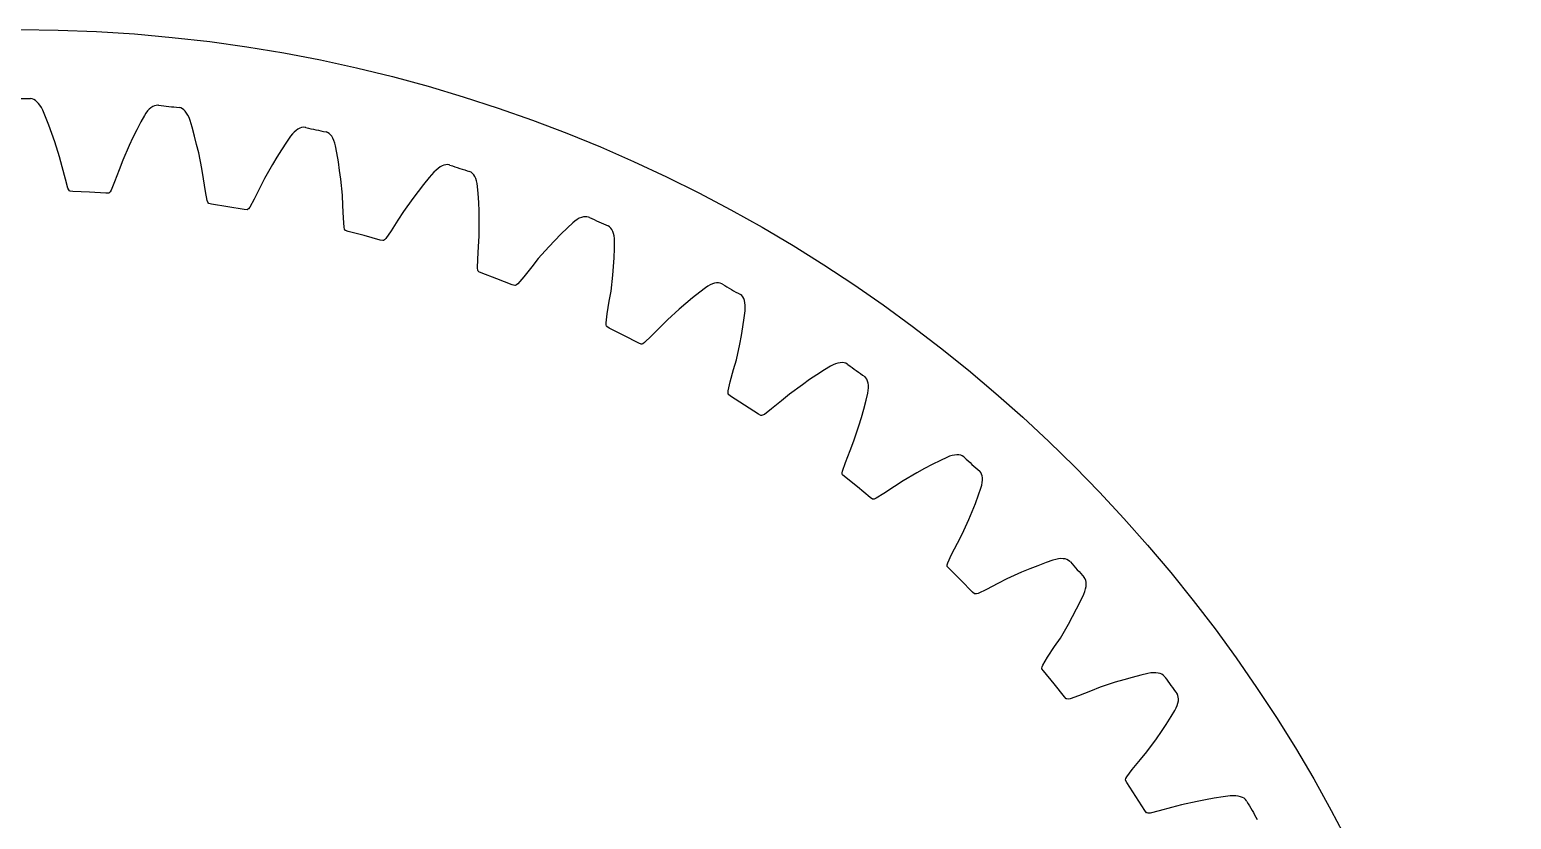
# Model space of a CAD drawing. Extents: x -32.5 to 32.5, y -32.5 to 32.5.
# Drawn here: x 0.22 to 32.5, y 15.3 to 32.5 of the extents above; entities that cross this region are included whole.
import ezdxf

# ---------------------------------------------------------------- set-up
doc = ezdxf.new("R2010")
doc.units = 0

msp = doc.modelspace()

# ---------------------------------------------------------------- linework, layer by layer
msp.add_circle((0, 0), 32.5)
msp.add_circle((0, 0), 32.5)
at = {"layer": 'layer0'}
for p, q in [((0.27, 30.993), (0.234, 30.999)), ((0.306, 30.979), (0.27, 30.993)), ((0.341, 30.958), (0.306, 30.979)), ((0.376, 30.93), (0.341, 30.958)), ((0.409, 30.894), (0.376, 30.93)), ((0.441, 30.852), (0.409, 30.894)), ((0.472, 30.802), (0.441, 30.852)), ((0.501, 30.744), (0.472, 30.802)), ((0.56, 30.602), (0.501, 30.744)), ((2.751, 30.682), (2.716, 30.628)), ((2.786, 30.729), (2.751, 30.682)), ((2.822, 30.768), (2.786, 30.729)), ((2.859, 30.8), (2.822, 30.768)), ((2.897, 30.824), (2.859, 30.8)), ((2.934, 30.841), (2.897, 30.824)), ((2.971, 30.851), (2.934, 30.841)), ((3.007, 30.853), (2.971, 30.851)), ((3.025, 30.852), (3.007, 30.853)), ((3.508, 30.795), (3.473, 30.804)), ((3.543, 30.777), (3.508, 30.795)), ((3.575, 30.753), (3.543, 30.777)), ((3.607, 30.721), (3.575, 30.753)), ((3.636, 30.682), (3.607, 30.721)), ((3.664, 30.637), (3.636, 30.682)), ((0.632, 30.416), (0.56, 30.602)), ((0.698, 30.24), (0.632, 30.416)), ((2.642, 30.493), (2.55, 30.315)), ((2.716, 30.628), (2.642, 30.493)), ((3.689, 30.584), (3.664, 30.637)), ((3.711, 30.524), (3.689, 30.584)), ((3.755, 30.376), (3.711, 30.524)), ((3.808, 30.183), (3.755, 30.376)), ((6.103, 30.353), (6.063, 30.332)), ((6.141, 30.366), (6.103, 30.353)), ((6.179, 30.372), (6.141, 30.366)), ((6.216, 30.37), (6.179, 30.372)), ((6.234, 30.367), (6.216, 30.37)), ((0.762, 30.059), (0.698, 30.24)), ((0.869, 29.727), (0.762, 30.059)), ((2.467, 30.147), (2.385, 29.974)), ((2.55, 30.315), (2.467, 30.147)), ((3.855, 30.001), (3.808, 30.183)), ((5.815, 30.05), (5.705, 29.883)), ((5.903, 30.177), (5.815, 30.05)), ((5.943, 30.227), (5.903, 30.177)), ((5.983, 30.269), (5.943, 30.227)), ((6.023, 30.304), (5.983, 30.269)), ((6.063, 30.332), (6.023, 30.304)), ((6.708, 30.259), (6.674, 30.273)), ((6.74, 30.239), (6.708, 30.259)), ((6.77, 30.211), (6.74, 30.239)), ((6.798, 30.176), (6.77, 30.211)), ((6.823, 30.134), (6.798, 30.176)), ((6.846, 30.086), (6.823, 30.134)), ((6.865, 30.03), (6.846, 30.086)), ((6.882, 29.969), (6.865, 30.03)), ((0.923, 29.509), (0.869, 29.727)), ((2.385, 29.974), (2.243, 29.655)), ((3.899, 29.815), (3.855, 30.001)), ((3.971, 29.474), (3.899, 29.815)), ((5.604, 29.724), (5.505, 29.56)), ((5.705, 29.883), (5.604, 29.724)), ((6.91, 29.817), (6.882, 29.969)), ((6.943, 29.62), (6.91, 29.817)), ((0.994, 29.241), (0.923, 29.509)), ((2.166, 29.443), (2.068, 29.184)), ((2.243, 29.655), (2.166, 29.443)), ((4.003, 29.25), (3.971, 29.474)), ((5.505, 29.56), (5.331, 29.258)), ((6.97, 29.434), (6.943, 29.62)), ((6.995, 29.244), (6.97, 29.434)), ((9.025, 29.394), (8.924, 29.277)), ((9.07, 29.44), (9.025, 29.394)), ((9.114, 29.478), (9.07, 29.44)), ((9.158, 29.509), (9.114, 29.478)), ((9.201, 29.532), (9.158, 29.509)), ((9.242, 29.549), (9.201, 29.532)), ((9.282, 29.558), (9.242, 29.549)), ((9.32, 29.559), (9.282, 29.558)), ((9.356, 29.554), (9.32, 29.559)), ((9.374, 29.549), (9.356, 29.554)), ((9.834, 29.392), (9.802, 29.409)), ((9.864, 29.368), (9.834, 29.392)), ((1.051, 29.049), (0.994, 29.241)), ((2.068, 29.184), (1.991, 29)), ((4.045, 28.976), (4.003, 29.25)), ((5.232, 29.056), (5.107, 28.808)), ((5.331, 29.258), (5.232, 29.056)), ((7.031, 28.897), (6.995, 29.244)), ((8.798, 29.123), (8.681, 28.975)), ((8.924, 29.277), (8.798, 29.123)), ((9.891, 29.338), (9.864, 29.368)), ((9.915, 29.3), (9.891, 29.338)), ((9.936, 29.256), (9.915, 29.3)), ((9.953, 29.205), (9.936, 29.256)), ((9.967, 29.148), (9.953, 29.205)), ((9.977, 29.085), (9.967, 29.148)), ((9.989, 28.931), (9.977, 29.085)), ((1.069, 29.011), (1.051, 29.049)), ((1.087, 28.99), (1.069, 29.011)), ((1.097, 28.983), (1.087, 28.99)), ((1.157, 28.976), (1.097, 28.983)), ((1.518, 28.96), (1.157, 28.976)), ((1.878, 28.938), (1.518, 28.96)), ((1.518, 28.96), (1.518, 28.96)), ((1.938, 28.939), (1.878, 28.938)), ((1.949, 28.945), (1.938, 28.939)), ((1.969, 28.964), (1.949, 28.945)), ((1.991, 29), (1.969, 28.964)), ((4.082, 28.78), (4.045, 28.976)), ((4.096, 28.74), (4.082, 28.78)), ((4.111, 28.717), (4.096, 28.74)), ((5.107, 28.808), (5.012, 28.633)), ((7.038, 28.672), (7.031, 28.897)), ((8.564, 28.823), (8.36, 28.541)), ((8.681, 28.975), (8.564, 28.823)), ((10.001, 28.732), (9.989, 28.931)), ((4.121, 28.709), (4.111, 28.717)), ((4.179, 28.696), (4.121, 28.709)), ((4.537, 28.643), (4.179, 28.696)), ((4.893, 28.583), (4.537, 28.643)), ((4.537, 28.643), (4.537, 28.643)), ((4.952, 28.578), (4.893, 28.583)), ((4.964, 28.582), (4.952, 28.578)), ((4.986, 28.599), (4.964, 28.582)), ((5.012, 28.633), (4.986, 28.599)), ((7.052, 28.395), (7.038, 28.672)), ((8.36, 28.541), (8.241, 28.35)), ((10.009, 28.544), (10.001, 28.732)), ((10.013, 28.352), (10.009, 28.544)), ((12.28, 28.421), (12.237, 28.409)), ((12.321, 28.425), (12.28, 28.421)), ((12.359, 28.423), (12.321, 28.425)), ((12.394, 28.414), (12.359, 28.423)), ((12.411, 28.407), (12.394, 28.414)), ((7.068, 28.196), (7.052, 28.395)), ((7.078, 28.155), (7.068, 28.196)), ((7.091, 28.13), (7.078, 28.155)), ((7.099, 28.121), (7.091, 28.13)), ((7.156, 28.102), (7.099, 28.121)), ((7.506, 28.012), (7.156, 28.102)), ((8.091, 28.116), (7.977, 27.952)), ((8.241, 28.35), (8.091, 28.116)), ((10.013, 28.004), (10.013, 28.352)), ((11.936, 28.184), (11.793, 28.044)), ((12.048, 28.29), (11.936, 28.184)), ((12.097, 28.331), (12.048, 28.29)), ((12.145, 28.364), (12.097, 28.331)), ((12.192, 28.39), (12.145, 28.364)), ((12.237, 28.409), (12.192, 28.39)), ((12.853, 28.203), (12.822, 28.224)), ((12.88, 28.176), (12.853, 28.203)), ((12.904, 28.143), (12.88, 28.176)), ((12.924, 28.103), (12.904, 28.143)), ((12.94, 28.057), (12.924, 28.103)), ((7.854, 27.915), (7.506, 28.012)), ((7.506, 28.012), (7.506, 28.012)), ((7.913, 27.904), (7.854, 27.915)), ((7.925, 27.907), (7.913, 27.904)), ((7.948, 27.922), (7.925, 27.907)), ((7.977, 27.952), (7.948, 27.922)), ((9.981, 27.502), (9.997, 27.779)), ((9.997, 27.779), (10.013, 28.004)), ((11.53, 27.77), (11.297, 27.511)), ((11.662, 27.909), (11.53, 27.77)), ((11.793, 28.044), (11.662, 27.909)), ((12.952, 28.005), (12.94, 28.057)), ((12.959, 27.947), (12.952, 28.005)), ((12.958, 27.729), (12.962, 27.883)), ((12.962, 27.883), (12.959, 27.947)), ((9.976, 27.303), (9.981, 27.502)), ((11.297, 27.511), (11.159, 27.333)), ((12.937, 27.341), (12.949, 27.529)), ((12.949, 27.529), (12.958, 27.729)), ((9.982, 27.261), (9.976, 27.303)), ((9.992, 27.235), (9.982, 27.261)), ((10, 27.225), (9.992, 27.235)), ((10.054, 27.2), (10, 27.225)), ((10.393, 27.074), (10.054, 27.2)), ((11.159, 27.333), (10.985, 27.117)), ((12.885, 26.804), (12.922, 27.15)), ((12.922, 27.15), (12.937, 27.341)), ((10.729, 26.941), (10.393, 27.074)), ((10.393, 27.074), (10.393, 27.074)), ((10.786, 26.924), (10.729, 26.941)), ((10.798, 26.926), (10.786, 26.924)), ((10.823, 26.938), (10.798, 26.926)), ((10.855, 26.965), (10.823, 26.938)), ((10.985, 27.117), (10.855, 26.965)), ((12.846, 26.582), (12.885, 26.804)), ((14.939, 26.876), (14.816, 26.782)), ((14.992, 26.911), (14.939, 26.876)), ((15.044, 26.939), (14.992, 26.911)), ((15.093, 26.96), (15.044, 26.939)), ((15.14, 26.974), (15.093, 26.96)), ((15.184, 26.981), (15.14, 26.974)), ((15.224, 26.982), (15.184, 26.981)), ((15.262, 26.976), (15.224, 26.982)), ((15.297, 26.963), (15.262, 26.976)), ((15.312, 26.954), (15.297, 26.963)), ((12.801, 26.308), (12.846, 26.582)), ((14.515, 26.537), (14.37, 26.413)), ((14.66, 26.657), (14.515, 26.537)), ((14.816, 26.782), (14.66, 26.657)), ((15.73, 26.705), (15.702, 26.729)), ((15.755, 26.676), (15.73, 26.705)), ((15.775, 26.64), (15.755, 26.676)), ((15.79, 26.598), (15.775, 26.64)), ((15.802, 26.551), (15.79, 26.598)), ((15.808, 26.498), (15.802, 26.551)), ((15.809, 26.439), (15.808, 26.498)), ((12.775, 26.111), (12.801, 26.308)), ((14.111, 26.179), (13.955, 26.017)), ((14.37, 26.413), (14.111, 26.179)), ((15.756, 26.025), (15.786, 26.222)), ((15.786, 26.222), (15.806, 26.375)), ((15.806, 26.375), (15.809, 26.439)), ((12.777, 26.068), (12.775, 26.111)), ((12.784, 26.041), (12.777, 26.068)), ((12.791, 26.031), (12.784, 26.041)), ((12.842, 26), (12.791, 26.031)), ((13.166, 25.839), (12.842, 26)), ((13.486, 25.672), (13.166, 25.839)), ((13.166, 25.839), (13.166, 25.839)), ((13.955, 26.017), (13.76, 25.82)), ((15.689, 25.651), (15.724, 25.839)), ((15.724, 25.839), (15.756, 26.025)), ((13.541, 25.649), (13.486, 25.672)), ((13.554, 25.649), (13.541, 25.649)), ((13.579, 25.659), (13.554, 25.649)), ((13.615, 25.683), (13.579, 25.659)), ((13.76, 25.82), (13.615, 25.683)), ((15.616, 25.31), (15.689, 25.651)), ((15.554, 25.094), (15.616, 25.31)), ((17.723, 25.196), (17.666, 25.167)), ((17.777, 25.219), (17.723, 25.196)), ((17.828, 25.235), (17.777, 25.219)), ((17.876, 25.244), (17.828, 25.235)), ((17.921, 25.246), (17.876, 25.244)), ((17.961, 25.243), (17.921, 25.246)), ((17.998, 25.232), (17.961, 25.243)), ((18.031, 25.216), (17.998, 25.232)), ((18.046, 25.206), (18.031, 25.216)), ((15.481, 24.826), (15.554, 25.094)), ((17.21, 24.875), (17.052, 24.766)), ((17.366, 24.979), (17.21, 24.875)), ((17.535, 25.087), (17.366, 24.979)), ((17.666, 25.167), (17.535, 25.087)), ((18.436, 24.915), (18.41, 24.941)), ((18.457, 24.883), (18.436, 24.915)), ((18.473, 24.845), (18.457, 24.883)), ((15.432, 24.59), (15.435, 24.632)), ((15.436, 24.562), (15.432, 24.59)), ((15.435, 24.632), (15.481, 24.826)), ((15.442, 24.551), (15.436, 24.562)), ((15.49, 24.515), (15.442, 24.551)), ((16.77, 24.561), (16.598, 24.416)), ((17.052, 24.766), (16.77, 24.561)), ((18.44, 24.429), (18.476, 24.579)), ((18.484, 24.802), (18.473, 24.845)), ((18.476, 24.579), (18.486, 24.642)), ((18.49, 24.754), (18.484, 24.802)), ((18.486, 24.642), (18.491, 24.7)), ((18.491, 24.7), (18.49, 24.754)), ((15.794, 24.321), (15.49, 24.515)), ((16.096, 24.122), (15.794, 24.321)), ((15.794, 24.321), (15.794, 24.321)), ((16.383, 24.24), (16.225, 24.119)), ((16.598, 24.416), (16.383, 24.24)), ((18.339, 24.054), (18.39, 24.235)), ((18.39, 24.235), (18.44, 24.429)), ((16.148, 24.093), (16.096, 24.122)), ((16.16, 24.092), (16.148, 24.093)), ((16.187, 24.099), (16.16, 24.092)), ((16.225, 24.119), (16.187, 24.099)), ((18.284, 23.87), (18.339, 24.054)), ((18.176, 23.539), (18.284, 23.87)), ((17.991, 23.072), (18.092, 23.33)), ((18.092, 23.33), (18.176, 23.539)), ((17.925, 22.884), (17.991, 23.072)), ((19.715, 22.94), (19.547, 22.848)), ((19.882, 23.027), (19.715, 22.94)), ((20.061, 23.116), (19.882, 23.027)), ((20.2, 23.183), (20.061, 23.116)), ((20.26, 23.206), (20.2, 23.183)), ((20.316, 23.222), (20.26, 23.206)), ((20.368, 23.233), (20.316, 23.222)), ((20.417, 23.237), (20.368, 23.233)), ((20.461, 23.235), (20.417, 23.237)), ((20.502, 23.227), (20.461, 23.235)), ((20.537, 23.213), (20.502, 23.227)), ((20.568, 23.193), (20.537, 23.213)), ((20.582, 23.181), (20.568, 23.193)), ((17.917, 22.842), (17.925, 22.884)), ((17.919, 22.814), (17.917, 22.842)), ((17.924, 22.803), (17.919, 22.814)), ((17.968, 22.762), (17.924, 22.803)), ((18.25, 22.537), (17.968, 22.762)), ((19.246, 22.673), (19.059, 22.547)), ((19.547, 22.848), (19.246, 22.673)), ((20.939, 22.851), (20.916, 22.88)), ((20.957, 22.817), (20.939, 22.851)), ((20.969, 22.778), (20.957, 22.817)), ((20.961, 22.574), (20.972, 22.632)), ((20.975, 22.734), (20.969, 22.778)), ((20.972, 22.632), (20.976, 22.685)), ((20.976, 22.685), (20.975, 22.734)), ((18.529, 22.307), (18.25, 22.537)), ((18.25, 22.537), (18.25, 22.537)), ((18.578, 22.273), (18.529, 22.307)), ((18.657, 22.291), (18.617, 22.275)), ((18.827, 22.395), (18.657, 22.291)), ((19.059, 22.547), (18.827, 22.395)), ((20.822, 22.18), (20.893, 22.367)), ((20.893, 22.367), (20.944, 22.513)), ((20.944, 22.513), (20.961, 22.574)), ((18.59, 22.271), (18.578, 22.273)), ((18.617, 22.275), (18.59, 22.271)), ((20.679, 21.828), (20.753, 22.005)), ((20.753, 22.005), (20.822, 22.18)), ((20.537, 21.51), (20.679, 21.828)), ((20.304, 21.065), (20.431, 21.311)), ((20.431, 21.311), (20.537, 21.51)), ((20.219, 20.885), (20.304, 21.065)), ((20.206, 20.816), (20.207, 20.844)), ((20.209, 20.804), (20.206, 20.816)), ((20.207, 20.844), (20.219, 20.885)), ((20.248, 20.759), (20.209, 20.804)), ((20.506, 20.506), (20.248, 20.759)), ((21.828, 20.679), (21.51, 20.537)), ((22.005, 20.753), (21.828, 20.679)), ((22.18, 20.822), (22.005, 20.753)), ((22.367, 20.893), (22.18, 20.822)), ((22.513, 20.944), (22.367, 20.893)), ((22.574, 20.961), (22.513, 20.944)), ((22.632, 20.972), (22.574, 20.961)), ((22.685, 20.976), (22.632, 20.972)), ((22.734, 20.975), (22.685, 20.976)), ((22.778, 20.969), (22.734, 20.975)), ((22.817, 20.957), (22.778, 20.969)), ((22.851, 20.939), (22.817, 20.957)), ((22.88, 20.916), (22.851, 20.939)), ((22.892, 20.903), (22.88, 20.916)), ((20.759, 20.248), (20.506, 20.506)), ((20.506, 20.506), (20.506, 20.506)), ((21.311, 20.431), (21.065, 20.304)), ((21.51, 20.537), (21.311, 20.431)), ((23.213, 20.537), (23.193, 20.568)), ((23.227, 20.502), (23.213, 20.537)), ((23.222, 20.316), (23.233, 20.368)), ((23.235, 20.461), (23.227, 20.502)), ((23.233, 20.368), (23.237, 20.417)), ((23.237, 20.417), (23.235, 20.461)), ((20.804, 20.209), (20.759, 20.248)), ((20.816, 20.206), (20.804, 20.209)), ((20.844, 20.207), (20.816, 20.206)), ((20.885, 20.219), (20.844, 20.207)), ((21.065, 20.304), (20.885, 20.219)), ((23.027, 19.882), (23.116, 20.061)), ((23.116, 20.061), (23.183, 20.2)), ((23.183, 20.2), (23.206, 20.26)), ((23.206, 20.26), (23.222, 20.316)), ((22.848, 19.547), (22.94, 19.715)), ((22.94, 19.715), (23.027, 19.882)), ((22.673, 19.246), (22.848, 19.547)), ((22.395, 18.827), (22.547, 19.059)), ((22.547, 19.059), (22.673, 19.246)), ((22.291, 18.657), (22.395, 18.827)), ((22.271, 18.59), (22.275, 18.617)), ((22.273, 18.578), (22.271, 18.59)), ((22.307, 18.529), (22.273, 18.578)), ((22.275, 18.617), (22.291, 18.657)), ((22.537, 18.25), (22.307, 18.529)), ((24.429, 18.44), (24.235, 18.39)), ((24.579, 18.476), (24.429, 18.44)), ((24.642, 18.486), (24.579, 18.476)), ((24.7, 18.491), (24.642, 18.486)), ((24.754, 18.49), (24.7, 18.491)), ((24.802, 18.484), (24.754, 18.49)), ((24.845, 18.473), (24.802, 18.484)), ((24.883, 18.457), (24.845, 18.473)), ((24.915, 18.436), (24.883, 18.457)), ((24.941, 18.41), (24.915, 18.436)), ((24.952, 18.396), (24.941, 18.41)), ((22.762, 17.968), (22.537, 18.25)), ((22.537, 18.25), (22.537, 18.25)), ((23.33, 18.092), (23.072, 17.991)), ((23.539, 18.176), (23.33, 18.092)), ((23.87, 18.284), (23.539, 18.176)), ((24.054, 18.339), (23.87, 18.284)), ((24.235, 18.39), (24.054, 18.339)), ((22.803, 17.924), (22.762, 17.968)), ((22.814, 17.919), (22.803, 17.924)), ((22.842, 17.917), (22.814, 17.919)), ((22.884, 17.925), (22.842, 17.917)), ((23.072, 17.991), (22.884, 17.925)), ((25.196, 17.723), (25.219, 17.777)), ((25.232, 17.998), (25.216, 18.031)), ((25.219, 17.777), (25.235, 17.828)), ((25.243, 17.961), (25.232, 17.998)), ((25.235, 17.828), (25.244, 17.876)), ((25.246, 17.921), (25.243, 17.961)), ((25.244, 17.876), (25.246, 17.921)), ((24.979, 17.366), (25.087, 17.535)), ((25.087, 17.535), (25.167, 17.666)), ((25.167, 17.666), (25.196, 17.723)), ((24.766, 17.052), (24.875, 17.21)), ((24.875, 17.21), (24.979, 17.366)), ((24.561, 16.77), (24.766, 17.052)), ((24.24, 16.383), (24.416, 16.598)), ((24.416, 16.598), (24.561, 16.77)), ((24.092, 16.16), (24.099, 16.187)), ((24.093, 16.148), (24.092, 16.16)), ((24.122, 16.096), (24.093, 16.148)), ((24.099, 16.187), (24.119, 16.225)), ((24.119, 16.225), (24.24, 16.383)), ((24.321, 15.794), (24.122, 16.096)), ((24.515, 15.49), (24.321, 15.794)), ((24.321, 15.794), (24.321, 15.794)), ((25.094, 15.554), (24.826, 15.481)), ((25.31, 15.616), (25.094, 15.554)), ((25.651, 15.689), (25.31, 15.616)), ((25.839, 15.724), (25.651, 15.689)), ((26.025, 15.756), (25.839, 15.724)), ((26.222, 15.786), (26.025, 15.756)), ((26.375, 15.806), (26.222, 15.786)), ((26.439, 15.809), (26.375, 15.806)), ((26.498, 15.808), (26.439, 15.809)), ((26.551, 15.802), (26.498, 15.808)), ((26.598, 15.79), (26.551, 15.802)), ((26.64, 15.775), (26.598, 15.79)), ((26.676, 15.755), (26.64, 15.775)), ((26.705, 15.73), (26.676, 15.755)), ((26.729, 15.702), (26.705, 15.73)), ((26.738, 15.687), (26.729, 15.702)), ((24.551, 15.442), (24.515, 15.49)), ((24.562, 15.436), (24.551, 15.442)), ((24.59, 15.432), (24.562, 15.436)), ((24.632, 15.435), (24.59, 15.432)), ((24.826, 15.481), (24.632, 15.435))]:
    msp.add_line(p, q, dxfattribs=at)
for centre, start, end in [((0.029, 63.498), 269.5676, 270.3611), ((6.666, 63.147), 263.5676, 264.3611), ((13.231, 62.104), 257.5676, 258.3611), ((19.65, 60.381), 251.5676, 252.3611), ((25.854, 57.997), 245.5676, 246.3611), ((31.774, 54.976), 239.5676, 240.3611), ((37.347, 51.354), 233.5676, 234.3611), ((42.51, 47.169), 227.5676, 228.3611), ((47.208, 42.467), 221.5676, 222.3611), ((51.388, 37.3), 215.5676, 216.3611), ((55.006, 31.724), 209.5676, 210.3611)]:
    msp.add_arc(centre, 32.5, start, end, dxfattribs=at)
at = {"layer": 'layer1'}
for p, q in [((0.27, 30.993), (0.234, 30.999)), ((0.306, 30.979), (0.27, 30.993)), ((0.341, 30.958), (0.306, 30.979)), ((0.376, 30.93), (0.341, 30.958)), ((0.409, 30.894), (0.376, 30.93)), ((0.441, 30.852), (0.409, 30.894)), ((0.472, 30.802), (0.441, 30.852)), ((0.501, 30.744), (0.472, 30.802)), ((0.56, 30.602), (0.501, 30.744)), ((2.751, 30.682), (2.716, 30.628)), ((2.786, 30.729), (2.751, 30.682)), ((2.822, 30.768), (2.786, 30.729)), ((2.859, 30.8), (2.822, 30.768)), ((2.897, 30.824), (2.859, 30.8)), ((2.934, 30.841), (2.897, 30.824)), ((2.971, 30.851), (2.934, 30.841)), ((3.007, 30.853), (2.971, 30.851)), ((3.025, 30.852), (3.007, 30.853)), ((3.508, 30.795), (3.473, 30.804)), ((3.543, 30.777), (3.508, 30.795)), ((3.575, 30.753), (3.543, 30.777)), ((3.607, 30.721), (3.575, 30.753)), ((3.636, 30.682), (3.607, 30.721)), ((3.664, 30.637), (3.636, 30.682)), ((0.632, 30.416), (0.56, 30.602)), ((0.698, 30.24), (0.632, 30.416)), ((2.642, 30.493), (2.55, 30.315)), ((2.716, 30.628), (2.642, 30.493)), ((3.689, 30.584), (3.664, 30.637)), ((3.711, 30.524), (3.689, 30.584)), ((3.755, 30.376), (3.711, 30.524)), ((3.808, 30.183), (3.755, 30.376)), ((6.103, 30.353), (6.063, 30.332)), ((6.141, 30.366), (6.103, 30.353)), ((6.179, 30.372), (6.141, 30.366)), ((6.216, 30.37), (6.179, 30.372)), ((6.234, 30.367), (6.216, 30.37)), ((0.762, 30.059), (0.698, 30.24)), ((0.869, 29.727), (0.762, 30.059)), ((2.467, 30.147), (2.385, 29.974)), ((2.55, 30.315), (2.467, 30.147)), ((3.855, 30.001), (3.808, 30.183)), ((5.815, 30.05), (5.705, 29.883)), ((5.903, 30.177), (5.815, 30.05)), ((5.943, 30.227), (5.903, 30.177)), ((5.983, 30.269), (5.943, 30.227)), ((6.023, 30.304), (5.983, 30.269)), ((6.063, 30.332), (6.023, 30.304)), ((6.708, 30.259), (6.674, 30.273)), ((6.74, 30.239), (6.708, 30.259)), ((6.77, 30.211), (6.74, 30.239)), ((6.798, 30.176), (6.77, 30.211)), ((6.823, 30.134), (6.798, 30.176)), ((6.846, 30.086), (6.823, 30.134)), ((6.865, 30.03), (6.846, 30.086)), ((6.882, 29.969), (6.865, 30.03)), ((0.923, 29.509), (0.869, 29.727)), ((2.385, 29.974), (2.243, 29.655)), ((3.899, 29.815), (3.855, 30.001)), ((3.971, 29.474), (3.899, 29.815)), ((5.604, 29.724), (5.505, 29.56)), ((5.705, 29.883), (5.604, 29.724)), ((6.91, 29.817), (6.882, 29.969)), ((6.943, 29.62), (6.91, 29.817)), ((0.994, 29.241), (0.923, 29.509)), ((2.166, 29.443), (2.068, 29.184)), ((2.243, 29.655), (2.166, 29.443)), ((4.003, 29.25), (3.971, 29.474)), ((5.505, 29.56), (5.331, 29.258)), ((6.97, 29.434), (6.943, 29.62)), ((6.995, 29.244), (6.97, 29.434)), ((9.025, 29.394), (8.924, 29.277)), ((9.07, 29.44), (9.025, 29.394)), ((9.114, 29.478), (9.07, 29.44)), ((9.158, 29.509), (9.114, 29.478)), ((9.201, 29.532), (9.158, 29.509)), ((9.242, 29.549), (9.201, 29.532)), ((9.282, 29.558), (9.242, 29.549)), ((9.32, 29.559), (9.282, 29.558)), ((9.356, 29.554), (9.32, 29.559)), ((9.374, 29.549), (9.356, 29.554)), ((9.834, 29.392), (9.802, 29.409)), ((9.864, 29.368), (9.834, 29.392)), ((1.051, 29.049), (0.994, 29.241)), ((2.068, 29.184), (1.991, 29)), ((4.045, 28.976), (4.003, 29.25)), ((5.232, 29.056), (5.107, 28.808)), ((5.331, 29.258), (5.232, 29.056)), ((7.031, 28.897), (6.995, 29.244)), ((8.798, 29.123), (8.681, 28.975)), ((8.924, 29.277), (8.798, 29.123)), ((9.891, 29.338), (9.864, 29.368)), ((9.915, 29.3), (9.891, 29.338)), ((9.936, 29.256), (9.915, 29.3)), ((9.953, 29.205), (9.936, 29.256)), ((9.967, 29.148), (9.953, 29.205)), ((9.977, 29.085), (9.967, 29.148)), ((9.989, 28.931), (9.977, 29.085)), ((1.069, 29.011), (1.051, 29.049)), ((1.087, 28.99), (1.069, 29.011)), ((1.097, 28.983), (1.087, 28.99)), ((1.157, 28.976), (1.097, 28.983)), ((1.518, 28.96), (1.157, 28.976)), ((1.878, 28.938), (1.518, 28.96)), ((1.518, 28.96), (1.518, 28.96)), ((1.938, 28.939), (1.878, 28.938)), ((1.949, 28.945), (1.938, 28.939)), ((1.969, 28.964), (1.949, 28.945)), ((1.991, 29), (1.969, 28.964)), ((4.082, 28.78), (4.045, 28.976)), ((4.096, 28.74), (4.082, 28.78)), ((4.111, 28.717), (4.096, 28.74)), ((5.107, 28.808), (5.012, 28.633)), ((7.038, 28.672), (7.031, 28.897)), ((8.564, 28.823), (8.36, 28.541)), ((8.681, 28.975), (8.564, 28.823)), ((10.001, 28.732), (9.989, 28.931)), ((4.121, 28.709), (4.111, 28.717)), ((4.179, 28.696), (4.121, 28.709)), ((4.537, 28.643), (4.179, 28.696)), ((4.893, 28.583), (4.537, 28.643)), ((4.537, 28.643), (4.537, 28.643)), ((4.952, 28.578), (4.893, 28.583)), ((4.964, 28.582), (4.952, 28.578)), ((4.986, 28.599), (4.964, 28.582)), ((5.012, 28.633), (4.986, 28.599)), ((7.052, 28.395), (7.038, 28.672)), ((8.36, 28.541), (8.241, 28.35)), ((10.009, 28.544), (10.001, 28.732)), ((10.013, 28.352), (10.009, 28.544)), ((12.28, 28.421), (12.237, 28.409)), ((12.321, 28.425), (12.28, 28.421)), ((12.359, 28.423), (12.321, 28.425)), ((12.394, 28.414), (12.359, 28.423)), ((12.411, 28.407), (12.394, 28.414)), ((7.068, 28.196), (7.052, 28.395)), ((7.078, 28.155), (7.068, 28.196)), ((7.091, 28.13), (7.078, 28.155)), ((7.099, 28.121), (7.091, 28.13)), ((7.156, 28.102), (7.099, 28.121)), ((7.506, 28.012), (7.156, 28.102)), ((8.091, 28.116), (7.977, 27.952)), ((8.241, 28.35), (8.091, 28.116)), ((10.013, 28.004), (10.013, 28.352)), ((11.936, 28.184), (11.793, 28.044)), ((12.048, 28.29), (11.936, 28.184)), ((12.097, 28.331), (12.048, 28.29)), ((12.145, 28.364), (12.097, 28.331)), ((12.192, 28.39), (12.145, 28.364)), ((12.237, 28.409), (12.192, 28.39)), ((12.853, 28.203), (12.822, 28.224)), ((12.88, 28.176), (12.853, 28.203)), ((12.904, 28.143), (12.88, 28.176)), ((12.924, 28.103), (12.904, 28.143)), ((12.94, 28.057), (12.924, 28.103)), ((7.854, 27.915), (7.506, 28.012)), ((7.506, 28.012), (7.506, 28.012)), ((7.913, 27.904), (7.854, 27.915)), ((7.925, 27.907), (7.913, 27.904)), ((7.948, 27.922), (7.925, 27.907)), ((7.977, 27.952), (7.948, 27.922)), ((9.981, 27.502), (9.997, 27.779)), ((9.997, 27.779), (10.013, 28.004)), ((11.53, 27.77), (11.297, 27.511)), ((11.662, 27.909), (11.53, 27.77)), ((11.793, 28.044), (11.662, 27.909)), ((12.952, 28.005), (12.94, 28.057)), ((12.959, 27.947), (12.952, 28.005)), ((12.958, 27.729), (12.962, 27.883)), ((12.962, 27.883), (12.959, 27.947)), ((9.976, 27.303), (9.981, 27.502)), ((11.297, 27.511), (11.159, 27.333)), ((12.937, 27.341), (12.949, 27.529)), ((12.949, 27.529), (12.958, 27.729)), ((9.982, 27.261), (9.976, 27.303)), ((9.992, 27.235), (9.982, 27.261)), ((10, 27.225), (9.992, 27.235)), ((10.054, 27.2), (10, 27.225)), ((10.393, 27.074), (10.054, 27.2)), ((11.159, 27.333), (10.985, 27.117)), ((12.885, 26.804), (12.922, 27.15)), ((12.922, 27.15), (12.937, 27.341)), ((10.729, 26.941), (10.393, 27.074)), ((10.393, 27.074), (10.393, 27.074)), ((10.786, 26.924), (10.729, 26.941)), ((10.798, 26.926), (10.786, 26.924)), ((10.823, 26.938), (10.798, 26.926)), ((10.855, 26.965), (10.823, 26.938)), ((10.985, 27.117), (10.855, 26.965)), ((12.846, 26.582), (12.885, 26.804)), ((14.939, 26.876), (14.816, 26.782)), ((14.992, 26.911), (14.939, 26.876)), ((15.044, 26.939), (14.992, 26.911)), ((15.093, 26.96), (15.044, 26.939)), ((15.14, 26.974), (15.093, 26.96)), ((15.184, 26.981), (15.14, 26.974)), ((15.224, 26.982), (15.184, 26.981)), ((15.262, 26.976), (15.224, 26.982)), ((15.297, 26.963), (15.262, 26.976)), ((15.312, 26.954), (15.297, 26.963)), ((12.801, 26.308), (12.846, 26.582)), ((14.515, 26.537), (14.37, 26.413)), ((14.66, 26.657), (14.515, 26.537)), ((14.816, 26.782), (14.66, 26.657)), ((15.73, 26.705), (15.702, 26.729)), ((15.755, 26.676), (15.73, 26.705)), ((15.775, 26.64), (15.755, 26.676)), ((15.79, 26.598), (15.775, 26.64)), ((15.802, 26.551), (15.79, 26.598)), ((15.808, 26.498), (15.802, 26.551)), ((15.809, 26.439), (15.808, 26.498)), ((12.775, 26.111), (12.801, 26.308)), ((14.111, 26.179), (13.955, 26.017)), ((14.37, 26.413), (14.111, 26.179)), ((15.756, 26.025), (15.786, 26.222)), ((15.786, 26.222), (15.806, 26.375)), ((15.806, 26.375), (15.809, 26.439)), ((12.777, 26.068), (12.775, 26.111)), ((12.784, 26.041), (12.777, 26.068)), ((12.791, 26.031), (12.784, 26.041)), ((12.842, 26), (12.791, 26.031)), ((13.166, 25.839), (12.842, 26)), ((13.486, 25.672), (13.166, 25.839)), ((13.166, 25.839), (13.166, 25.839)), ((13.955, 26.017), (13.76, 25.82)), ((15.689, 25.651), (15.724, 25.839)), ((15.724, 25.839), (15.756, 26.025)), ((13.541, 25.649), (13.486, 25.672)), ((13.554, 25.649), (13.541, 25.649)), ((13.579, 25.659), (13.554, 25.649)), ((13.615, 25.683), (13.579, 25.659)), ((13.76, 25.82), (13.615, 25.683)), ((15.616, 25.31), (15.689, 25.651)), ((15.554, 25.094), (15.616, 25.31)), ((17.723, 25.196), (17.666, 25.167)), ((17.777, 25.219), (17.723, 25.196)), ((17.828, 25.235), (17.777, 25.219)), ((17.876, 25.244), (17.828, 25.235)), ((17.921, 25.246), (17.876, 25.244)), ((17.961, 25.243), (17.921, 25.246)), ((17.998, 25.232), (17.961, 25.243)), ((18.031, 25.216), (17.998, 25.232)), ((18.046, 25.206), (18.031, 25.216)), ((15.481, 24.826), (15.554, 25.094)), ((17.21, 24.875), (17.052, 24.766)), ((17.366, 24.979), (17.21, 24.875)), ((17.535, 25.087), (17.366, 24.979)), ((17.666, 25.167), (17.535, 25.087)), ((18.436, 24.915), (18.41, 24.941)), ((18.457, 24.883), (18.436, 24.915)), ((18.473, 24.845), (18.457, 24.883)), ((15.432, 24.59), (15.435, 24.632)), ((15.436, 24.562), (15.432, 24.59)), ((15.435, 24.632), (15.481, 24.826)), ((15.442, 24.551), (15.436, 24.562)), ((15.49, 24.515), (15.442, 24.551)), ((16.77, 24.561), (16.598, 24.416)), ((17.052, 24.766), (16.77, 24.561)), ((18.44, 24.429), (18.476, 24.579)), ((18.484, 24.802), (18.473, 24.845)), ((18.476, 24.579), (18.486, 24.642)), ((18.49, 24.754), (18.484, 24.802)), ((18.486, 24.642), (18.491, 24.7)), ((18.491, 24.7), (18.49, 24.754)), ((15.794, 24.321), (15.49, 24.515)), ((16.096, 24.122), (15.794, 24.321)), ((15.794, 24.321), (15.794, 24.321)), ((16.383, 24.24), (16.225, 24.119)), ((16.598, 24.416), (16.383, 24.24)), ((18.339, 24.054), (18.39, 24.235)), ((18.39, 24.235), (18.44, 24.429)), ((16.148, 24.093), (16.096, 24.122)), ((16.16, 24.092), (16.148, 24.093)), ((16.187, 24.099), (16.16, 24.092)), ((16.225, 24.119), (16.187, 24.099)), ((18.284, 23.87), (18.339, 24.054)), ((18.176, 23.539), (18.284, 23.87)), ((17.991, 23.072), (18.092, 23.33)), ((18.092, 23.33), (18.176, 23.539)), ((17.925, 22.884), (17.991, 23.072)), ((19.715, 22.94), (19.547, 22.848)), ((19.882, 23.027), (19.715, 22.94)), ((20.061, 23.116), (19.882, 23.027)), ((20.2, 23.183), (20.061, 23.116)), ((20.26, 23.206), (20.2, 23.183)), ((20.316, 23.222), (20.26, 23.206)), ((20.368, 23.233), (20.316, 23.222)), ((20.417, 23.237), (20.368, 23.233)), ((20.461, 23.235), (20.417, 23.237)), ((20.502, 23.227), (20.461, 23.235)), ((20.537, 23.213), (20.502, 23.227)), ((20.568, 23.193), (20.537, 23.213)), ((20.582, 23.181), (20.568, 23.193)), ((17.917, 22.842), (17.925, 22.884)), ((17.919, 22.814), (17.917, 22.842)), ((17.924, 22.803), (17.919, 22.814)), ((17.968, 22.762), (17.924, 22.803)), ((18.25, 22.537), (17.968, 22.762)), ((19.246, 22.673), (19.059, 22.547)), ((19.547, 22.848), (19.246, 22.673)), ((20.939, 22.851), (20.916, 22.88)), ((20.957, 22.817), (20.939, 22.851)), ((20.969, 22.778), (20.957, 22.817)), ((20.961, 22.574), (20.972, 22.632)), ((20.975, 22.734), (20.969, 22.778)), ((20.972, 22.632), (20.976, 22.685)), ((20.976, 22.685), (20.975, 22.734)), ((18.529, 22.307), (18.25, 22.537)), ((18.25, 22.537), (18.25, 22.537)), ((18.578, 22.273), (18.529, 22.307)), ((18.657, 22.291), (18.617, 22.275)), ((18.827, 22.395), (18.657, 22.291)), ((19.059, 22.547), (18.827, 22.395)), ((20.822, 22.18), (20.893, 22.367)), ((20.893, 22.367), (20.944, 22.513)), ((20.944, 22.513), (20.961, 22.574)), ((18.59, 22.271), (18.578, 22.273)), ((18.617, 22.275), (18.59, 22.271)), ((20.679, 21.828), (20.753, 22.005)), ((20.753, 22.005), (20.822, 22.18)), ((20.537, 21.51), (20.679, 21.828)), ((20.304, 21.065), (20.431, 21.311)), ((20.431, 21.311), (20.537, 21.51)), ((20.219, 20.885), (20.304, 21.065)), ((20.206, 20.816), (20.207, 20.844)), ((20.209, 20.804), (20.206, 20.816)), ((20.207, 20.844), (20.219, 20.885)), ((20.248, 20.759), (20.209, 20.804)), ((20.506, 20.506), (20.248, 20.759)), ((21.828, 20.679), (21.51, 20.537)), ((22.005, 20.753), (21.828, 20.679)), ((22.18, 20.822), (22.005, 20.753)), ((22.367, 20.893), (22.18, 20.822)), ((22.513, 20.944), (22.367, 20.893)), ((22.574, 20.961), (22.513, 20.944)), ((22.632, 20.972), (22.574, 20.961)), ((22.685, 20.976), (22.632, 20.972)), ((22.734, 20.975), (22.685, 20.976)), ((22.778, 20.969), (22.734, 20.975)), ((22.817, 20.957), (22.778, 20.969)), ((22.851, 20.939), (22.817, 20.957)), ((22.88, 20.916), (22.851, 20.939)), ((22.892, 20.903), (22.88, 20.916)), ((20.759, 20.248), (20.506, 20.506)), ((20.506, 20.506), (20.506, 20.506)), ((21.311, 20.431), (21.065, 20.304)), ((21.51, 20.537), (21.311, 20.431)), ((23.213, 20.537), (23.193, 20.568)), ((23.227, 20.502), (23.213, 20.537)), ((23.222, 20.316), (23.233, 20.368)), ((23.235, 20.461), (23.227, 20.502)), ((23.233, 20.368), (23.237, 20.417)), ((23.237, 20.417), (23.235, 20.461)), ((20.804, 20.209), (20.759, 20.248)), ((20.816, 20.206), (20.804, 20.209)), ((20.844, 20.207), (20.816, 20.206)), ((20.885, 20.219), (20.844, 20.207)), ((21.065, 20.304), (20.885, 20.219)), ((23.027, 19.882), (23.116, 20.061)), ((23.116, 20.061), (23.183, 20.2)), ((23.183, 20.2), (23.206, 20.26)), ((23.206, 20.26), (23.222, 20.316)), ((22.848, 19.547), (22.94, 19.715)), ((22.94, 19.715), (23.027, 19.882)), ((22.673, 19.246), (22.848, 19.547)), ((22.395, 18.827), (22.547, 19.059)), ((22.547, 19.059), (22.673, 19.246)), ((22.291, 18.657), (22.395, 18.827)), ((22.271, 18.59), (22.275, 18.617)), ((22.273, 18.578), (22.271, 18.59)), ((22.307, 18.529), (22.273, 18.578)), ((22.275, 18.617), (22.291, 18.657)), ((22.537, 18.25), (22.307, 18.529)), ((24.429, 18.44), (24.235, 18.39)), ((24.579, 18.476), (24.429, 18.44)), ((24.642, 18.486), (24.579, 18.476)), ((24.7, 18.491), (24.642, 18.486)), ((24.754, 18.49), (24.7, 18.491)), ((24.802, 18.484), (24.754, 18.49)), ((24.845, 18.473), (24.802, 18.484)), ((24.883, 18.457), (24.845, 18.473)), ((24.915, 18.436), (24.883, 18.457)), ((24.941, 18.41), (24.915, 18.436)), ((24.952, 18.396), (24.941, 18.41)), ((22.762, 17.968), (22.537, 18.25)), ((22.537, 18.25), (22.537, 18.25)), ((23.33, 18.092), (23.072, 17.991)), ((23.539, 18.176), (23.33, 18.092)), ((23.87, 18.284), (23.539, 18.176)), ((24.054, 18.339), (23.87, 18.284)), ((24.235, 18.39), (24.054, 18.339)), ((22.803, 17.924), (22.762, 17.968)), ((22.814, 17.919), (22.803, 17.924)), ((22.842, 17.917), (22.814, 17.919)), ((22.884, 17.925), (22.842, 17.917)), ((23.072, 17.991), (22.884, 17.925)), ((25.196, 17.723), (25.219, 17.777)), ((25.232, 17.998), (25.216, 18.031)), ((25.219, 17.777), (25.235, 17.828)), ((25.243, 17.961), (25.232, 17.998)), ((25.235, 17.828), (25.244, 17.876)), ((25.246, 17.921), (25.243, 17.961)), ((25.244, 17.876), (25.246, 17.921)), ((24.979, 17.366), (25.087, 17.535)), ((25.087, 17.535), (25.167, 17.666)), ((25.167, 17.666), (25.196, 17.723)), ((24.766, 17.052), (24.875, 17.21)), ((24.875, 17.21), (24.979, 17.366)), ((24.561, 16.77), (24.766, 17.052)), ((24.24, 16.383), (24.416, 16.598)), ((24.416, 16.598), (24.561, 16.77)), ((24.092, 16.16), (24.099, 16.187)), ((24.093, 16.148), (24.092, 16.16)), ((24.122, 16.096), (24.093, 16.148)), ((24.099, 16.187), (24.119, 16.225)), ((24.119, 16.225), (24.24, 16.383)), ((24.321, 15.794), (24.122, 16.096)), ((24.515, 15.49), (24.321, 15.794)), ((24.321, 15.794), (24.321, 15.794)), ((25.094, 15.554), (24.826, 15.481)), ((25.31, 15.616), (25.094, 15.554)), ((25.651, 15.689), (25.31, 15.616)), ((25.839, 15.724), (25.651, 15.689)), ((26.025, 15.756), (25.839, 15.724)), ((26.222, 15.786), (26.025, 15.756)), ((26.375, 15.806), (26.222, 15.786)), ((26.439, 15.809), (26.375, 15.806)), ((26.498, 15.808), (26.439, 15.809)), ((26.551, 15.802), (26.498, 15.808)), ((26.598, 15.79), (26.551, 15.802)), ((26.64, 15.775), (26.598, 15.79)), ((26.676, 15.755), (26.64, 15.775)), ((26.705, 15.73), (26.676, 15.755)), ((26.729, 15.702), (26.705, 15.73)), ((26.738, 15.687), (26.729, 15.702)), ((24.551, 15.442), (24.515, 15.49)), ((24.562, 15.436), (24.551, 15.442)), ((24.59, 15.432), (24.562, 15.436)), ((24.632, 15.435), (24.59, 15.432)), ((24.826, 15.481), (24.632, 15.435))]:
    msp.add_line(p, q, dxfattribs=at)
for centre, start, end in [((0.029, 63.498), 269.5676, 270.3611), ((6.666, 63.147), 263.5676, 264.3611), ((13.231, 62.104), 257.5676, 258.3611), ((19.65, 60.381), 251.5676, 252.3611), ((25.854, 57.997), 245.5676, 246.3611), ((31.774, 54.976), 239.5676, 240.3611), ((37.347, 51.354), 233.5676, 234.3611), ((42.51, 47.169), 227.5676, 228.3611), ((47.208, 42.467), 221.5676, 222.3611), ((51.388, 37.3), 215.5676, 216.3611), ((55.006, 31.724), 209.5676, 210.3611)]:
    msp.add_arc(centre, 32.5, start, end, dxfattribs=at)

doc.saveas('drawing.dxf')
